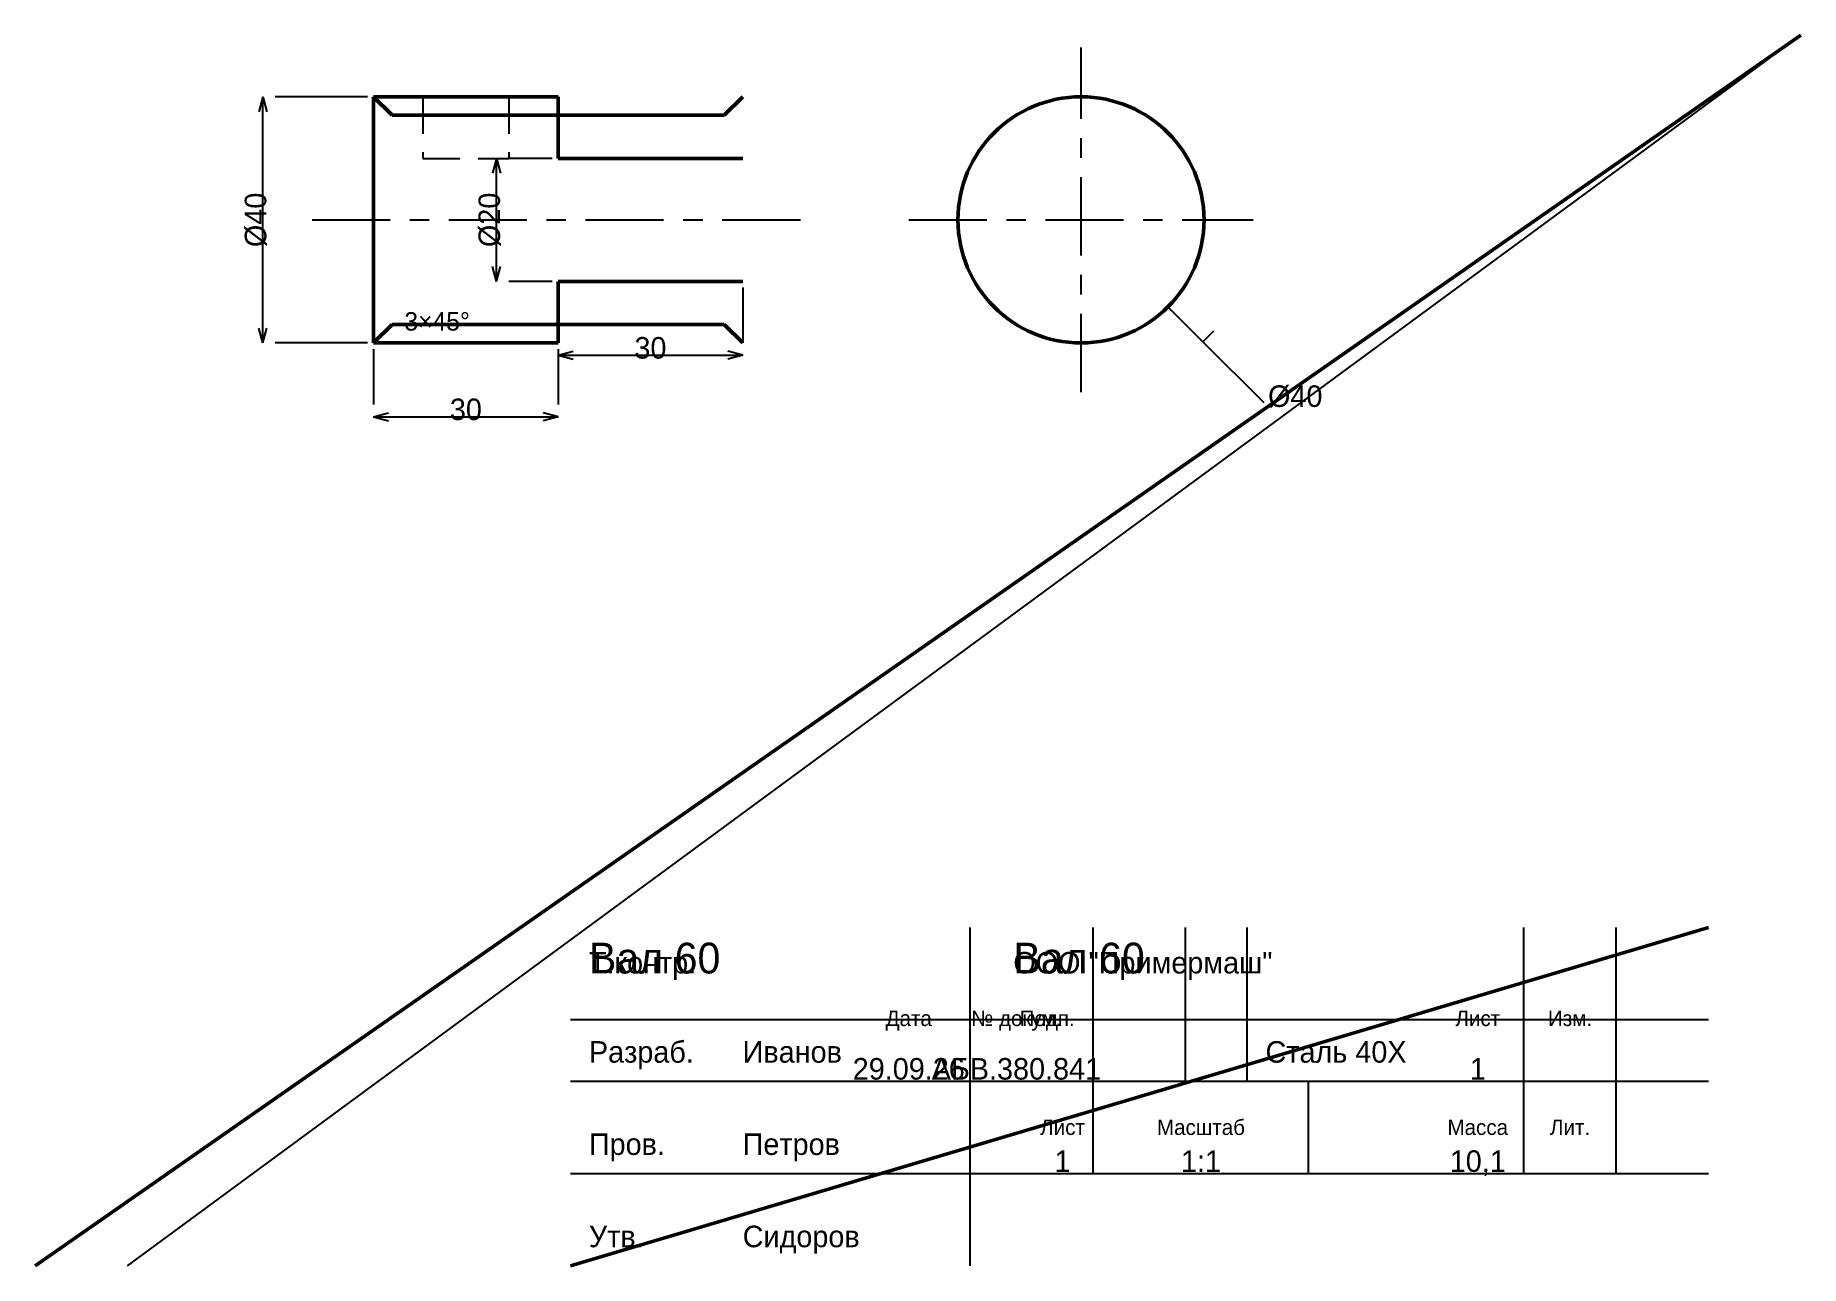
# Model space of a CAD drawing. Header units: millimetres. Extents: x 5 to 292, y 5 to 205.
import ezdxf
from ezdxf.enums import TextEntityAlignment as Align

# ---------------------------------------------------------------- set-up
doc = ezdxf.new("R2010")
doc.units = ezdxf.units.MM
doc.linetypes.add('CENTER', pattern=[22.225, 12.7, -3.175, 3.175, -3.175])
doc.linetypes.add('DASHED', pattern=[9, 6, -3])
for name, color, linetype, lineweight in [('AXIS', 7, 'CENTER', 25), ('DIMS', 7, 'CONTINUOUS', 25), ('MAIN', 7, 'CONTINUOUS', 50), ('TEXT', 7, 'CONTINUOUS', 25), ('THIN', 7, 'CONTINUOUS', 25)]:
    doc.layers.add(name, color=color, linetype=linetype, lineweight=lineweight)

msp = doc.modelspace()

# ---------------------------------------------------------------- linework, layer by layer
at = {"layer": 'AXIS', "linetype": 'CENTER', "lineweight": 25}
for p, q in [((175, 147), (175, 203)), ((50, 175), (130, 175)), ((147, 175), (203, 175))]:
    msp.add_line(p, q, dxfattribs=at)
at = {"layer": 'DIMS', "linetype": 'CONTINUOUS', "lineweight": 25}
for p, q in [((42, 195), (41.353, 192.585)), ((42, 155), (42, 195)), ((42, 195), (42.647, 192.585)), ((59, 195), (44, 195)), ((80, 185), (79.353, 182.585)), ((80, 165), (80, 185)), ((80, 185), (80.647, 182.585)), ((89, 185), (82, 185)), ((80, 165), (79.353, 167.415)), ((80, 165), (80.647, 167.415)), ((89, 165), (82, 165)), ((90, 164), (90, 155)), ((120, 164), (120, 155)), ((189.142, 160.858), (194.799, 155.201)), ((42, 155), (41.353, 157.415)), ((42, 155), (42.647, 157.415)), ((59, 155), (44, 155)), ((194.799, 155.201), (193.031, 156.969)), ((194.799, 155.201), (196.567, 156.969)), ((194.799, 155.201), (204.698, 145.302)), ((60, 154), (60, 145)), ((90, 154), (90, 145)), ((90, 153), (92.415, 153.647)), ((90, 153), (120, 153)), ((90, 153), (92.415, 152.353)), ((120, 153), (117.585, 153.647)), ((120, 153), (117.585, 152.353)), ((60, 143), (62.415, 143.647)), ((90, 143), (87.585, 143.647)), ((60, 143), (90, 143)), ((60, 143), (62.415, 142.353)), ((90, 143), (87.585, 142.353))]:
    msp.add_line(p, q, dxfattribs=at)
at = {"layer": 'MAIN', "linetype": 'CONTINUOUS', "lineweight": 50}
for p, q in [((5, 5), (292, 205)), ((60, 195), (90, 195)), ((60, 195), (63, 192)), ((60, 155), (60, 195)), ((90, 195), (90, 185)), ((117, 192), (120, 195)), ((63, 192), (117, 192)), ((90, 185), (120, 185)), ((90, 165), (120, 165)), ((90, 155), (90, 165)), ((60, 155), (63, 158)), ((63, 158), (117, 158)), ((117, 158), (120, 155)), ((60, 155), (90, 155)), ((92, 5), (277, 60))]:
    msp.add_line(p, q, dxfattribs=at)
msp.add_circle((175, 175), 20, dxfattribs=at)
at = {"layer": 'THIN', "linetype": 'CONTINUOUS', "lineweight": 25}
for p, q in [((20, 5), (292, 205)), ((157, 5), (157, 60)), ((177, 35), (177, 60)), ((192, 35), (192, 60)), ((202, 35), (202, 60)), ((247, 35), (247, 60)), ((262, 35), (262, 60)), ((92, 45), (277, 45)), ((92, 35), (277, 35)), ((177, 20), (177, 35)), ((212, 20), (212, 35)), ((247, 20), (247, 35)), ((262, 20), (262, 35)), ((92, 20), (277, 20))]:
    msp.add_line(p, q, dxfattribs=at)
at = {"layer": 'THIN', "linetype": 'DASHED', "lineweight": 25}
for p, q in [((68, 195), (82, 195)), ((68, 195), (68, 185)), ((82, 195), (82, 185)), ((68, 185), (82, 185))]:
    msp.add_line(p, q, dxfattribs=at)

# ---------------------------------------------------------------- texts
at = {"layer": 'DIMS', "linetype": 'CONTINUOUS', "lineweight": 25}
for s, p in [('%%c40', (40.8, 175)), ('%%c20', (78.8, 175))]:
    msp.add_text(s, height=3.5, rotation=90, dxfattribs=at).set_placement(p, align=Align.MIDDLE_CENTER)
for s, height, p in [('3×45%%d', 3, (65, 157)), ('%%c40', 3.5, (205.406, 144.594))]:
    msp.add_text(s, height=height, dxfattribs=at).set_placement(p)
for p in [(105, 154.2), (75, 144.2)]:
    msp.add_text('30', height=3.5, dxfattribs=at).set_placement(p, align=Align.MIDDLE_CENTER)
at = {"layer": 'TEXT', "linetype": 'CONTINUOUS', "lineweight": 25}
for s, height, p in [('Вал 60', 5, (95, 52.5)), ('Вал 60', 5, (164, 52.5)), ('Т.контр.', 3.5, (95, 52.5)), ('ООО "Примермаш"', 3.5, (164, 52.5)), ('Разраб.', 3.5, (95, 38)), ('Иванов', 3.5, (120, 38)), ('Сталь 40Х', 3.5, (205, 38)), ('Пров.', 3.5, (95, 23)), ('Петров', 3.5, (120, 23)), ('Утв.', 3.5, (95, 8)), ('Сидоров', 3.5, (120, 8))]:
    msp.add_text(s, height=height, dxfattribs=at).set_placement(p)
for s, height, p in [('Дата', 2.5, (147, 45.2)), ('№ докум.', 2.5, (164.5, 45.2)), ('Подп.', 2.5, (169.5, 45.2)), ('Лист', 2.5, (239.5, 45.2)), ('Изм.', 2.5, (254.5, 45.2)), ('29.09.26', 3.5, (147, 37)), ('АБВ.380.841', 3.5, (164.5, 37)), ('1', 3.5, (239.5, 37)), ('Лист', 2.5, (172, 27.5)), ('Масштаб', 2.5, (194.5, 27.5)), ('Масса', 2.5, (239.5, 27.5)), ('Лит.', 2.5, (254.5, 27.5)), ('1', 3.5, (172, 22)), ('1:1', 3.5, (194.5, 22)), ('10,1', 3.5, (239.5, 22))]:
    msp.add_text(s, height=height, dxfattribs=at).set_placement(p, align=Align.MIDDLE_CENTER)

doc.saveas('drawing.dxf')
